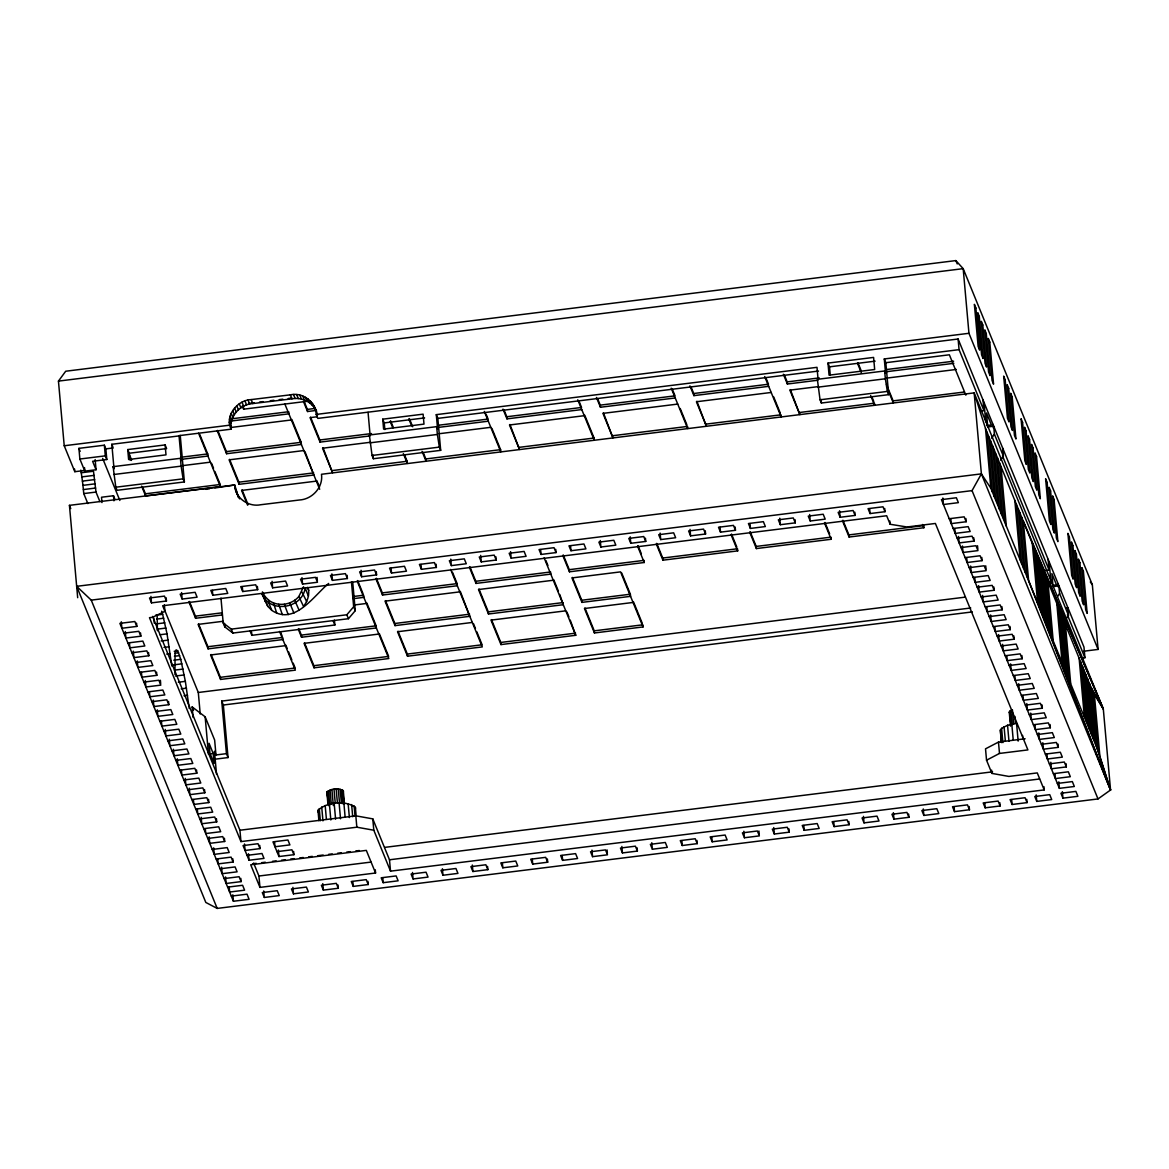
<?xml version="1.0" encoding="UTF-8"?>
<svg xmlns="http://www.w3.org/2000/svg" width="1169" height="1169" viewBox="0 0 1169 1169"><rect width="100%" height="100%" fill="white"/><g stroke="black" fill="none" stroke-linecap="round" stroke-linejoin="round"><path stroke-width="1.5" d="M157.157 614.602L157.406 630.778M303.56 586.765L298.855 596.526L303.502 606.404C307.579 601.275 309.946 594.29 308.105 587.817M180.245 435.394L184.395 481.935L117.105 490.308L115.804 487.21L113.115 466.665L180.421 458.306L181.312 460.513L179.018 435.657L231.097 429.184C224.492 415.886 237.292 400.105 251.16 399.593L290.336 394.844C303.706 391.907 315.411 402.735 317.5 415.404M231.097 429.184C229.08 416.383 240.171 404.269 252.782 403.568L291.972 398.834C301.091 397.109 311.217 401.391 315.542 409.764M262.426 591.879L264.998 596.497L268.753 600.267L268.505 602.356L271.778 610.35C294.486 625.926 313.745 595.722 328.664 583.448M264.998 596.497L264.545 598.382L267.818 606.39L271.778 610.35M1097.998 798.938L217.2 908.415L205.817 902.453L76.657 586.327L981.39 473.869L990.844 488.218L1099.766 754.94L1094.505 695.979L985.511 428.541L974.172 392.886L1103.317 709.028L1110.55 789.996L1097.998 798.938L972.053 490.629L981.39 473.869L974.172 392.886L321.475 474.278C323.404 487.152 312.255 499.265 299.585 499.981L260.658 504.745C248.398 507.302 234.896 497.862 234.691 484.989L69.439 505.344L77.68 597.695M1057.726 596.292L1059.582 593.501L1058.822 585.874L1052.845 586.619M1065.704 619.468L1068.481 615.289L1067.735 607.661L1066.23 607.851M991.633 438.2L994.395 434.137L993.694 426.203L987.703 426.933M1000.62 460.191L1003.382 456.129L1002.666 448.18M85.308 470.391L74.816 471.692L64.222 445.754L58.45 381.109L65.698 371.231L955.847 260.585L963.183 268.651L1092.343 584.778L1098.1 649.423L1083.692 651.221M327.919 798.895L326.867 792.173C330.944 788.49 338.82 787.643 343.335 790.858L344.446 804.024M317.997 811.958L317.983 810.292C327.218 801.934 345.133 800.02 355.376 807.311L356.15 816.006M1009.242 712.652L1009.797 711.176L1012.412 709.817L1013.669 724.02M1001.322 742.417L1000.357 730.055L1001.614 728.345L1007.546 725.248L1016.562 723.275L1018.155 741.117M220.97 598.09L223.191 622.96L231.301 629.127L346.828 614.777L353.666 606.74L351.445 581.87M223.191 622.96L224.799 626.891L232.909 633.057L348.435 618.708L355.274 610.671L352.731 582.25M268.753 600.267C277.857 607.091 291.563 605.074 298.855 596.526M1025.111 738.764L998.472 742.081L985.525 748.832L986.534 760.201L991.94 773.41L1008.891 776.435L1037.268 772.914L1044.209 789.908L390.519 871.153L373.802 830.224L372.779 818.87L355.829 815.83L239.937 830.238L152.584 616.428M986.534 760.201L999.495 753.435L1027.902 749.913L935.39 523.464L906.983 526.985L890.15 524.267L886.672 515.748L162.666 605.747L164.946 611.329L152.467 617.32L149.471 617.685L240.946 841.592L356.837 827.199L373.802 830.224M205.861 489.343L209.47 488.803M214.877 487.984L234.691 484.989L238.637 497.643L235.817 490.907M58.45 381.109L963.183 268.651L968.955 333.297L1098.1 649.423M248.807 403.407L254.17 402.735M259.547 402.063L263.127 401.625M270.287 400.733L273.867 400.28M279.245 399.623L282.825 399.17M288.202 398.512L291.782 398.059M242.304 405.921L243.634 409.179L308.105 401.172M231.71 418.794L288.685 411.722L288.875 413.841L230.118 421.147M304.042 401.23L307.374 409.398L314.49 408.507M303.56 401.741L307.564 411.517L316.463 410.421M64.222 445.754L229.46 425.209M315.878 411.43L316.214 414.425L968.955 333.297M230.834 427.489L291.373 419.963M317.179 416.763L310.063 417.64L320.058 442.116L369.901 435.92M78.922 448.355L104.348 445.199L105.853 448.867L106.803 459.519L92.599 461.287L96.048 469.748L84.826 471.136L79.872 459.022L78.922 448.355L80.164 451.395M113.115 466.665L114.021 468.871L111.829 444.278L179.12 435.905M316.214 414.425L317.836 418.4L958.112 339.01L1083.97 647.071L1084.92 657.723L1081.72 658.118M105.853 448.867L113.32 447.946M127.728 449.568L165.121 444.921L166.612 448.589L129.233 453.236L127.728 449.568L128.619 459.505L165.998 454.858L165.121 444.921M827.988 363.091L873.594 357.422L874.675 369.506L829.069 375.176L827.988 363.091L829.522 366.832L830.282 375.454M382.731 419.174L423.105 414.162L423.996 424.113L383.607 429.125L382.731 419.174L384.25 422.915L384.849 429.549M79.872 459.022L105.298 455.852L106.803 459.519M436.3 414.644L437.82 418.385L440.684 450.343L373.379 458.716L372.063 455.472L369.375 435.014L436.665 426.656L437.571 428.848L436.3 414.644L816.999 367.329L818.11 379.764M884.29 358.956L885.824 362.697L888.674 394.654L821.383 403.027L820.053 399.798L817.365 379.326L884.655 370.968L885.561 373.174L884.29 358.956L959.062 349.663L983.947 410.582L980.747 410.977M829.522 366.832L875.128 361.163M384.25 422.915L424.625 417.903M437.82 418.385L818.519 371.055M885.824 362.697L949.374 354.791L965.872 395.166M181.005 457.24L207.717 453.923L207.907 456.056L181.195 459.373M217.741 430.397L226.406 451.599L301.178 442.306L301.368 444.439L226.596 453.733L217.259 430.893M310.545 417.143L319.868 439.982L371.494 433.567M438.258 425.268L488.101 419.072L486.099 414.177M504.131 410.217L506.791 416.748L581.563 407.455L578.903 400.923M597.593 398.6L600.267 405.132L675.039 395.838L672.365 389.306M691.054 386.983L693.728 393.515L768.501 384.221L765.827 377.689M784.531 375.366L787.19 381.898L819.235 377.908M886 369.609L953.641 361.206M438.448 427.401L488.291 421.191M502.991 409.092L506.981 418.882L581.753 409.574M596.453 397.475L600.457 407.25L675.229 397.957M689.915 385.858L693.918 395.633L768.691 386.34M783.376 374.241L787.38 384.017L817.642 380.261M886.19 371.742L953.831 363.325M80.822 470.113L81.245 472.758L93.491 471.239L95.99 492.061L99.876 501.559M81.245 472.758L81.859 476.894L94.09 475.374M181.911 465.715L210.405 462.164M303.867 450.547L229.095 459.841L239.09 484.317L313.862 475.023L305.007 451.687M370.631 442.247L322.556 448.224L332.551 472.7L323.039 447.727M439.164 433.728L490.79 427.313M584.252 415.696L509.479 424.99L519.489 449.466L509.962 424.493M677.728 404.079L602.956 413.373L612.951 437.849L603.423 412.876M771.189 392.463L696.417 401.756L706.412 426.232L696.885 401.259M818.358 386.603L789.879 390.139L799.874 414.615L790.361 389.642M886.906 378.084L956.33 369.448M113.817 474.497L181.107 466.139L180.421 458.306M370.076 442.832L437.367 434.459L436.665 426.656M818.066 387.144L885.357 378.785L884.655 370.968M81.859 476.894L82.429 481.117L94.66 479.582M87.85 503.605L83.759 493.581L82.941 485.354L95.171 483.834M83.394 489.563L95.624 488.043M115.804 487.21L183.095 478.837L184.395 481.935M372.063 455.472L439.354 447.113L440.684 450.343M820.053 399.798L887.344 391.425L888.674 394.654M83.759 493.581L95.99 492.061M114.854 499.119L113.481 495.744L101.513 497.234L101.981 502.568M142.764 487.268L145.438 493.8L220.21 484.507L220.4 486.64L145.628 495.934L141.624 486.143M229.562 459.344L238.9 482.183L313.672 472.89M332.361 470.566L407.133 461.273L407.323 463.406L403.334 453.616M423.163 452.418L425.823 458.949L500.595 449.656L500.785 451.789L484.302 411.415M519.299 447.332L594.071 438.039L594.261 440.172L577.764 399.798M612.761 435.716L687.533 426.422L687.723 428.555L671.225 388.181M706.222 424.099L780.994 414.805L781.184 416.924L764.687 376.564M799.684 412.482L874.456 403.188L874.646 405.307L870.642 395.531M886.482 384.543L893.145 400.865L964.367 392.01M316.361 481.131L241.588 490.425L247.58 505.11M986.592 425.56L991.4 424.961L986.49 412.978L987.703 426.466M76.657 586.327L91.24 600.121L972.053 490.629M166.451 601.012L164.464 596.117L149.5 597.973L151.502 602.868L166.451 601.012L166.173 597.768M182.159 599.054L197.108 597.198L195.121 592.303L180.158 594.159L182.159 599.054L181.575 592.566M212.816 595.255L227.765 593.384L225.763 588.489L210.815 590.36L212.816 595.255L212.378 590.374M257.677 589.673L255.675 584.778L240.726 586.633L242.728 591.529L257.677 589.673L257.385 586.429M272.625 587.817L287.589 585.961L285.587 581.066L270.638 582.922L272.625 587.817L272.056 581.314M302.537 584.091L317.5 582.235L315.498 577.34L300.535 579.196L302.537 584.091L301.967 577.603M347.398 578.523L345.41 573.628L330.447 575.484L332.449 580.379L347.398 578.523L347.12 575.28M376.564 574.9L374.562 570.004L359.614 571.86L361.616 576.755L376.564 574.9L376.272 571.641M391.513 573.029L406.476 571.173L404.474 566.278L389.525 568.149L391.513 573.029L391.089 568.163M436.388 567.462L434.386 562.567L419.423 564.422L421.424 569.318L436.388 567.462L436.095 564.218M451.336 565.606L466.285 563.736L464.298 558.855L449.334 560.711L451.336 565.606L450.752 559.103M496.197 560.024L494.195 555.129L479.246 556.985L481.248 561.88L496.197 560.024L495.904 556.78M511.16 558.168L526.108 556.312L524.107 551.417L509.158 553.273L511.16 558.168L510.575 551.666M556.02 552.586L554.018 547.691L539.055 549.562L541.057 554.442L556.02 552.586L555.728 549.342M570.969 550.731L585.917 548.875L583.93 543.98L568.967 545.835L570.969 550.731L570.53 545.865M600.881 547.019L615.829 545.149L613.827 540.268L598.879 542.124L600.881 547.019L600.296 540.516M645.741 541.437L643.739 536.542L628.79 538.398L630.792 543.293L645.741 541.437L645.449 538.193M660.69 539.581L675.653 537.725L673.651 532.83L658.702 534.686L660.69 539.581L660.12 533.079M705.565 533.999L703.563 529.104L688.599 530.96L690.601 535.855L705.565 533.999L705.272 530.755M735.462 530.288L733.474 525.392L718.511 527.248L720.513 532.143L735.462 530.288L735.184 527.044M750.425 528.432L765.374 526.561L763.372 521.666L748.423 523.537L750.425 528.432L749.987 523.551M795.285 522.85L793.283 517.955L778.335 519.81L780.337 524.706L795.285 522.85L794.993 519.606M810.234 520.994L825.197 519.138L823.195 514.243L808.247 516.099L810.234 520.994L809.664 514.492M855.109 515.412L853.107 510.517L838.144 512.373L840.146 517.268L855.109 515.412L854.817 512.168M885.006 511.701L883.004 506.805L868.056 508.661L870.057 513.556L885.006 511.701L884.714 508.457M155.667 615.186L162.652 614.324L167.035 633.861L171.785 665.979M949.213 518.715L964.177 516.844L966.178 521.739L951.215 523.61L950.792 518.729M156.719 619.088L163.718 618.226M189.422 601.465L195.413 616.136L222.125 612.819M352.965 596.555L363.647 595.226L363.837 597.359L353.155 598.689M376.345 578.231L382.351 592.902L457.123 583.609L457.313 585.742L382.541 595.036L375.877 578.728M469.806 566.614L475.812 581.285L550.584 571.992L550.774 574.125L476.002 583.419L469.339 567.111M563.283 554.983L569.274 569.668L644.046 560.375L644.236 562.508L569.464 571.802L562.8 555.494M656.744 543.366L662.735 558.051L737.507 548.758L737.697 550.891L662.925 560.185L656.262 543.877M750.206 531.749L756.197 546.434L830.969 537.141L831.159 539.274L756.387 548.568L749.724 532.26M842.922 520.234L848.913 534.905L923.685 525.612L923.875 527.745L849.103 537.039L842.44 520.731M188.94 601.962L195.603 618.269L222.315 614.952M136.539 623.165L136.831 626.409L121.883 628.264L121.298 621.776M156.076 623.91L164.814 622.829M953.217 528.49L968.166 526.634L970.168 531.53L955.219 533.385L954.781 528.52M123.885 633.16L138.833 631.304L140.835 636.199L125.872 638.055L125.302 631.552M157.187 629.156L165.925 628.074M223.031 621.294L198.102 624.392L208.097 648.853L282.869 639.56L282.679 637.426L207.907 646.72L198.584 623.895M353.886 605.031L366.335 603.482M459.812 591.865L385.039 601.158L395.034 625.62L469.806 616.326L460.279 591.353M553.273 580.248L478.501 589.541L488.496 614.003L563.268 604.709L559.746 594.422M160.036 634.738L167.035 633.861M957.119 538.032L972.067 536.176L974.069 541.072L959.121 542.927L958.536 536.439M127.874 642.95L142.837 641.094L144.824 645.975L129.876 647.845L129.438 642.965M161.132 640.992L168.131 640.13M250.064 630.924L251.861 635.322L334.86 625.006L334.422 620.14M961.02 547.574L975.969 545.718L977.971 550.614L963.022 552.469L962.438 545.981M163.952 647.407L169.184 646.749M131.878 652.74L146.826 650.87L148.828 655.765L133.88 657.621L133.295 651.133M298.709 628.586L301.383 635.103L376.155 625.81L376.345 627.943L301.573 637.237L298.241 629.083M385.507 600.647L394.844 623.486L469.617 614.193M478.969 589.03L488.306 611.869L563.078 602.576M572.445 577.413L581.767 600.252L630.369 594.217L630.559 596.351L581.957 602.386L571.962 577.924L620.564 571.875L643.052 626.935L594.451 632.97L584.456 608.508L633.057 602.459M174.225 651.265L177.717 650.826L180.757 659.331L185.36 681.352L189.246 708.502M166.699 654.07L170.192 653.632M175.16 653.193L178.667 652.77M965.112 557.613L980.075 555.757L982.062 560.652L967.114 562.508L966.675 557.642M174.429 656.262L179.675 655.619M135.882 662.516L150.83 660.66L152.832 665.556L137.869 667.411L137.299 660.923M285.368 645.683L210.595 654.976L220.605 679.437L295.362 670.144L279.537 631.406M378.844 634.066L304.072 643.359L314.066 667.82L388.839 658.527L357.173 581.051M472.305 622.449L397.533 631.742L407.528 656.204L482.3 646.91L450.649 569.435M565.767 610.832L490.995 620.125L500.99 644.587L575.762 635.293L570.238 620.111M173.772 660.193L180.757 659.331M173.158 664.927L181.896 663.846M969.218 567.652L984.166 565.781L986.168 570.677L971.205 572.532L970.635 566.044M139.871 672.307L154.834 670.451L156.821 675.346L141.873 677.202L141.434 672.336M174.313 670.158L183.051 669.077M175.467 676.033L184.205 674.951M973.207 577.428L988.17 575.572L990.158 580.467L975.209 582.323L974.771 577.457M143.875 682.097L158.823 680.241L160.825 685.136L145.877 686.992L145.292 680.49M1045.86 570.37L1049.075 569.975L1048.111 559.323M178.36 682.214L185.36 681.352M211.078 654.479L220.4 677.319L295.173 668.01L293.185 663.13M304.539 642.862L313.877 665.687L388.649 656.393L379.311 633.569M398.001 631.245L407.338 654.07L482.11 644.777L476.777 631.728M491.477 619.628L500.8 642.453L575.572 633.16M584.938 608.012L594.261 630.836L642.862 624.801L643.052 626.935M977.211 587.218L992.16 585.362L994.161 590.257L979.213 592.113L978.628 585.625M147.864 691.887L162.827 690.031L164.829 694.912L149.866 696.782L149.442 691.902M181.224 688.819L186.47 688.161M1053.284 585.245L1056.484 584.851L1051.881 573.584L1053.035 586.37M164.581 609.955L198.306 692.486L965.331 597.125M184.03 695.73L187.537 695.292M981.215 597.008L996.163 595.153L998.165 600.048L983.202 601.903L982.632 595.401M151.868 701.678L166.816 699.807L168.818 704.702L153.87 706.558L153.285 700.07M214.175 759.295L228.043 757.57L226.435 753.654L221.745 701.093L970.752 607.997M985.204 606.799L1000.167 604.943L1002.154 609.823L987.206 611.694L986.768 606.813M155.872 711.453L170.82 709.598L172.822 714.493L157.873 716.349L157.289 709.861M221.745 701.093L223.352 705.009L972.345 611.913M989.208 616.589L1004.156 614.719L1006.158 619.614L991.21 621.47L990.625 614.982M159.861 721.244L174.824 719.388L176.826 724.283L161.863 726.139L161.424 721.273M993.299 626.613L1008.262 624.757L1010.264 629.653L995.301 631.508L994.863 626.642M163.865 731.034L178.813 729.178L180.815 734.074L165.866 735.929L165.282 729.427M997.201 636.155L1012.164 634.299L1014.151 639.195L999.203 641.05L998.618 634.562M167.868 740.825L182.817 738.954L184.819 743.849L169.856 745.72L169.286 739.217M1001.205 645.946L1016.153 644.09L1018.155 648.985L1003.207 650.841L1002.622 644.338M171.96 750.849L186.923 748.993L188.91 753.888L173.962 755.744L173.377 749.256M209.996 753.873L213.196 753.464L214.088 763.415L209.952 753.231L209.061 743.294L213.196 753.464M1005.194 655.736L1020.157 653.866L1022.159 658.761L1007.196 660.631L1006.757 655.751M216.513 774.199L214.468 751.287L215.973 754.955L226.435 753.654M175.861 760.391L190.81 758.535L192.812 763.43L177.863 765.286L177.279 758.798M1009.198 665.512L1024.146 663.656L1026.148 668.551L1011.2 670.407L1010.615 663.919M179.865 770.181L194.814 768.325L196.816 773.22L181.853 775.076L181.429 770.21M1013.304 675.55L1028.252 673.695L1030.254 678.59L1015.291 680.446L1014.867 675.58M183.854 779.971L198.818 778.116L200.805 783.011L185.856 784.867L185.272 778.364M1017.293 685.341L1032.256 683.485L1034.244 688.366L1019.295 690.236L1018.71 683.733M187.858 789.762L202.807 787.891L204.809 792.787L189.86 794.657L189.276 788.154M1021.399 695.365L1036.348 693.509L1038.35 698.404L1023.386 700.26L1022.963 695.394M191.848 799.538L206.811 797.682L208.813 802.577L193.849 804.433L193.426 799.567M1025.388 705.155L1040.352 703.3L1042.339 708.195L1027.39 710.051L1026.806 703.563M195.749 809.08L210.712 807.224L212.7 812.119L197.751 813.975L197.313 809.109M1029.29 714.697L1044.238 712.842L1046.24 717.737L1031.292 719.593L1030.707 713.105M199.753 818.87L214.701 817.014L216.703 821.909L201.755 823.765L201.17 817.277M1033.396 724.736L1048.345 722.88L1050.346 727.761L1035.383 729.631L1034.96 724.751M203.757 828.66L218.705 826.804L220.707 831.7L205.744 833.555L205.32 828.689M1037.385 734.527L1052.348 732.656L1054.336 737.551L1039.387 739.407L1038.803 732.919M207.746 838.451L222.709 836.595L224.696 841.49L209.748 843.346L209.163 836.843M1041.389 744.302L1056.338 742.447L1058.34 747.342L1043.391 749.197L1042.806 742.71M212.247 849.454L227.195 847.598L229.197 852.493L214.248 854.349L213.664 847.861M259.723 845.362L260.015 848.606L245.052 850.477L244.482 843.974M1045.378 754.093L1060.341 752.237L1062.343 757.132L1047.38 758.988L1046.956 754.122M216.148 858.996L231.097 857.14L233.099 862.035L218.15 863.891L217.712 859.025M247.054 855.357L262.002 853.502L264.004 858.397L249.055 860.252L243.05 845.582L258.013 843.711L260.015 848.606M276.965 851.646L291.914 849.79L293.916 854.685L278.967 856.541L272.962 841.855L287.925 840L289.912 844.895L274.963 846.751L274.525 841.885M1049.382 763.883L1064.331 762.027L1066.333 766.922L1051.384 768.778L1050.799 762.276M252.636 863.789L256.245 863.35M261.681 862.664L265.29 862.225M272.523 861.319L276.147 860.866M281.568 860.194L285.192 859.741M290.628 859.069L294.237 858.616M299.673 857.944L303.282 857.505M308.718 856.819L312.328 856.38M317.763 855.693L323.185 855.021M328.621 854.349L332.23 853.896M337.666 853.224L341.275 852.771M346.711 852.099L350.32 851.646M355.756 850.974L359.365 850.521M384.703 847.379L992.583 771.818M220.137 868.786L235.101 866.93L237.102 871.826L222.139 873.681L221.569 867.193M1053.386 773.673L1068.334 771.803L1070.336 776.698L1055.388 778.569L1054.949 773.688M224.141 878.577L239.09 876.721L241.092 881.616L226.143 883.472L225.559 876.969M253.658 863.087L258.933 876.019L370.938 862.094M372.779 818.87L389.496 859.785L1039.577 778.992M1057.375 783.449L1072.338 781.593L1074.34 786.489L1059.377 788.344L941.425 499.631L956.374 497.76L958.375 502.655L943.427 504.511L942.842 498.023M227.648 887.139L242.597 885.284L244.599 890.179L229.635 892.035L229.212 887.169M375.556 873.009L366.321 850.389L250.707 864.768L259.956 887.388L375.556 873.009L375.278 869.765M231.316 896.126L247.01 894.168L249.114 899.312L233.405 901.255L119.881 623.369L134.83 621.513L136.831 626.409M264.296 897.456L279.245 895.6L277.243 890.705L262.294 892.561L264.296 897.456L263.712 890.968M293.448 893.832L308.411 891.976L306.41 887.081L291.446 888.937L293.448 893.832L292.878 887.329M338.309 888.25L336.321 883.355L321.358 885.225L323.36 890.12L338.309 888.25L338.031 885.006M368.22 884.538L366.218 879.643L351.27 881.499L353.272 886.394L368.22 884.538L367.928 881.294M383.184 882.683L398.132 880.812L396.13 875.932L381.182 877.787L383.184 882.683L382.745 877.802M413.081 878.956L428.044 877.101L426.042 872.206L411.093 874.061L413.081 878.956L412.511 872.469M442.993 875.245L457.956 873.389L455.954 868.494L440.991 870.35L442.993 875.245L442.408 868.742M487.853 869.663L485.851 864.768L470.902 866.638L472.904 871.519L487.853 869.663L487.561 866.419M502.816 867.807L517.765 865.951L515.763 861.056L500.814 862.912L502.816 867.807L502.378 862.941M547.677 862.225L545.675 857.345L530.726 859.2L532.713 864.096L547.677 862.225L547.384 858.981M562.625 860.369L577.588 858.514L575.586 853.618L560.623 855.474L562.625 860.369L562.201 855.503M592.537 856.658L607.485 854.802L605.498 849.907L590.535 851.763L592.537 856.658L591.952 850.155M637.397 851.076L635.395 846.181L620.447 848.051L622.449 852.932L637.397 851.076L637.105 847.832M652.36 849.22L667.309 847.364L665.307 842.469L650.359 844.325L652.36 849.22L651.776 842.732M697.221 843.638L695.219 838.743L680.27 840.613L682.258 845.508L697.221 843.638L696.929 840.394M712.169 841.782L727.133 839.926L725.131 835.031L710.168 836.887L712.169 841.782L711.731 836.916M744.405 837.749L759.368 835.893L757.366 830.998L742.403 832.854L744.405 837.749L743.835 831.247M789.265 832.167L787.278 827.272L772.314 829.128L774.316 834.023L789.265 832.167L788.987 828.923M804.228 830.311L819.177 828.456L817.175 823.561L802.226 825.416L804.228 830.311L803.79 825.446M849.089 824.729L847.087 819.834L832.138 821.705L834.14 826.6L849.089 824.729L848.796 821.486M864.037 822.874L879 821.018L876.998 816.123L862.05 817.979L864.037 822.874L863.467 816.386M908.912 817.306L906.91 812.411L891.947 814.267L893.949 819.162L908.912 817.306L908.62 814.048M923.861 815.436L938.809 813.58L936.822 808.685L921.859 810.541L923.861 815.436L923.276 808.948M969.466 809.766L967.479 804.871L952.516 806.742L954.518 811.637L969.466 809.766L969.174 806.522M1000.123 805.967L998.121 801.072L983.173 802.928L985.175 807.823L1000.123 805.967L999.831 802.708M1027.04 802.621L1025.052 797.726L1010.089 799.581L1012.091 804.477L1027.04 802.621L1026.762 799.362M1036.771 801.408L1051.72 799.552L1049.718 794.657L1034.77 796.513L1036.771 801.408L1036.187 794.905M1062.942 798.149L1077.891 796.294L1075.889 791.398L1060.941 793.254L1062.942 798.149L1062.358 791.661M193.104 717.43L192.169 706.924L205.145 716.802L214.643 740.035L215.973 754.955M301.865 591.909L306.673 601.553M177.717 650.826L176.154 649.803L175.072 652.609L174.941 674.528M1090.282 581.928L1092.343 584.778M308.455 596.132L305.182 588.139C302.055 608.932 269.425 613.813 261.856 593.516L267.818 606.39M294.734 600.281L299.162 610.379M955.847 260.585L957.236 263.946M1059.582 593.501L1068.481 615.289M994.395 434.137L1003.382 456.129M1002.476 455.91L1049.075 569.975M1067.385 614.806L1084.92 657.723M981.39 473.869L1110.55 789.996L1098.173 751.024L1092.913 692.063L1103.317 709.028L1023.299 521.038L1028.632 580.701L1110.55 789.996L1096.449 746.348L1091.174 687.387L1103.317 709.028L1032.3 543.278L1037.561 602.24L1110.55 789.996M888.002 389.935L893.335 402.984L893.145 400.865M857.958 362.814L861.29 370.968M871.796 396.656L873.784 401.551M857.491 363.311L861.48 373.101M922.546 524.486L923.875 527.745M773.659 396.861L780.322 413.168M824.978 522.455L829.639 533.882M824.496 522.967L831.159 539.274M680.197 408.478L686.861 424.785M731.516 534.072L736.85 547.121M731.034 534.584L737.697 550.891M584.734 415.2L594.071 438.039M638.055 545.689L641.386 553.858M637.573 546.201L644.236 562.508M621.703 573.015L630.369 594.217M633.54 601.962L642.205 623.165M491.93 428.453L500.595 449.656M545.923 560.579L547.91 565.475M553.741 579.736L558.417 591.163M566.907 611.957L568.908 616.852M544.111 557.818L575.762 635.293M409.34 418.575L412.672 426.729M408.858 419.072L411.517 425.604M422.024 451.292L426.013 461.083L425.823 458.949M390.636 420.898L393.31 427.416M404.474 454.741L407.133 461.273M452.447 572.196L457.123 583.609M473.445 623.574L475.447 628.469M390.168 421.395L392.828 427.927M313.92 405.789L316.2 411.181M312.328 403.232L313.964 407.221M310.384 400.938L312.006 404.927M308.105 398.936L309.727 402.925M305.533 397.285L307.169 401.259M302.742 395.984L304.364 399.959M299.761 395.078L301.383 399.053M296.663 394.581L298.285 398.556M293.507 394.508L295.129 398.483M290.336 394.844L291.972 398.834M291.841 419.466L301.178 442.306M316.843 480.634L319.502 487.166M357.656 580.555L362.989 593.604M366.818 602.97L376.155 625.81M284.871 404.065L319.692 489.285M353.666 606.74L355.274 610.671M346.828 614.777L348.435 618.708M251.16 399.593L252.782 403.568M248.018 400.046L249.64 404.036M244.935 400.923L246.557 404.898M333.063 620.607L334.86 625.006M241.998 402.18L243.634 406.154M239.265 403.816L240.887 407.791M236.766 405.789L238.388 409.764M234.56 408.054L236.182 412.029M307.418 587.32L308.733 590.52M232.704 410.582L234.326 414.557M231.214 413.315L232.836 417.289M230.132 416.193L231.754 420.182M229.475 419.189L231.097 423.163M229.241 422.199L230.877 426.188M293.945 613.17L289.78 602.941M242.071 489.928L248.062 504.613M288.202 614.631L284.33 604.315M238.593 496.226L239.674 498.885M235.042 487.999L236.664 491.974M282.328 614.616L278.763 604.315M276.732 613.17L273.444 602.926M199.709 434.342L207.717 453.923M211.545 463.304L213.547 468.199M214.877 471.458L220.21 484.507M280.692 632.531L282.021 635.804M285.85 645.186L287.179 648.444M288.509 651.703L291.841 659.857M198.569 433.217L220.4 486.64M231.301 629.127L232.909 633.057M128.941 453.426L131.6 459.958M129.131 455.559L131.133 460.454M111.829 444.278L112.823 446.719M102.653 458.365L119.852 500.464M192.169 706.924L193.528 710.241M69.439 505.344L70.768 508.603M91.24 600.121L217.2 908.415M161.643 611.197L162.652 614.324M263.858 596.102L265.115 601.524M885.357 378.785L887.344 391.425M437.367 434.459L439.354 447.113M181.107 466.139L183.095 478.837M153.665 617.904L154.323 623.223M82.429 481.117L82.941 485.354M1089.581 683.485L1094.842 742.432M1087.681 678.824L1092.942 737.785M1086.089 674.908L1091.349 733.869M1084.189 670.261L1089.45 729.222M1082.582 666.345L1087.842 725.306M1080.682 661.698L1085.943 720.659M1079.089 657.782L1084.35 716.743M1065.383 624.261L1070.658 683.222M1063.79 620.344L1069.051 679.306M1061.89 615.698L1067.151 674.659M1058.018 583.55L1058.34 587.13M1060.298 611.782L1065.558 670.743M1058.398 607.135L1063.658 666.096M1056.791 603.219L1062.051 662.18M1049.119 561.763L1051.033 583.229M1066.04 763.664L1066.333 766.922M1047.892 581.446L1053.152 640.407M1046.299 577.53L1051.559 636.491M1044.399 572.883L1049.66 631.844M1042.792 568.967L1048.052 627.928M1058.047 744.098L1058.34 747.342M1040.892 564.32L1046.167 623.282M1039.299 560.404L1044.56 619.365M1058.807 781.856L1059.377 788.344M1037.4 555.757L1042.66 614.719M1035.807 551.841L1041.068 610.803M1050.054 724.517L1050.346 727.761M1033.907 547.194L1039.168 606.141M1042.061 704.951L1042.339 708.195M1021.808 517.37L1027.127 577.033M1019.806 512.475L1025.125 572.138M1043.917 786.649L1044.209 789.908M1018.301 508.807L1023.635 568.47M1016.299 503.912L1021.633 563.575M1014.809 500.244L1020.128 559.907M1021.867 655.517L1022.159 658.761M1001.015 466.475L1006.334 526.138M999.51 462.807L1004.829 522.47M1013.859 635.951L1014.151 639.195M1022.597 735.374L1022.919 738.94M997.508 457.912L1002.841 517.575M996.017 454.244L1001.336 513.907M992.978 424.362L993.299 427.898M1009.972 626.409L1010.264 629.653M994.015 449.349L999.334 509.012M992.51 445.667L997.844 505.344M990.508 440.786L995.842 500.449M1014.911 716.392L1015.554 723.509M989.018 437.104L994.337 496.781M987.016 432.223L992.335 491.886M984.006 402.37L985.73 421.819M1001.877 606.579L1002.154 609.823M1010.878 710.445L1012.149 724.663M982.997 399.93L983.947 410.582M985.511 428.541L990.844 488.218M1011.799 724.079L1013.245 740.152M1009.797 711.176L1011.068 725.379M1009.811 713.309L1010.601 722.194M1009.242 711.921L1010.513 726.124M1007.546 725.248L1008.979 741.321M993.869 587.013L994.161 590.257M1011.653 799.596L1012.091 804.477M1004.069 726.709L1005.355 740.985M1001.614 728.345L1002.9 742.622M985.73 565.811L986.022 569.055M1000.357 730.055L1001.468 742.549M981.785 557.394L982.062 560.652M998.472 742.081L999.495 753.435M977.532 545.748L977.825 548.992M958.112 339.01L959.062 349.663M973.777 537.828L974.069 541.072M991.648 770.152L991.94 773.41M965.886 518.495L966.178 521.739M984.736 802.942L985.175 807.823M954.079 806.756L954.518 811.637M889.857 521.023L890.15 524.267M869.619 508.69L870.057 513.556M893.379 812.66L893.949 819.162M848.913 534.905L849.103 537.039M839.561 510.78L840.146 517.268M821.062 399.477L821.383 403.027M833.702 821.719L834.14 826.6M787.19 381.898L787.38 384.017M779.752 518.218L780.337 524.706M756.197 546.434L756.387 548.568M773.732 827.535L774.316 834.023M758.929 831.013L759.222 834.257M720.075 527.277L720.513 532.143M693.728 393.515L693.918 395.633M690.031 529.367L690.601 535.855M662.735 558.051L662.925 560.185M681.834 840.628L682.258 845.508M630.208 536.805L630.792 543.293M600.267 405.132L600.457 407.25M621.864 846.444L622.449 852.932M594.261 630.836L594.451 632.97M607.062 849.921L607.354 853.165M581.767 600.252L581.957 602.386M569.274 569.668L569.464 571.802M540.633 549.576L541.057 554.442M506.791 416.748L506.981 418.882M532.29 859.215L532.713 864.096M500.8 642.453L500.99 644.587M488.306 611.869L488.496 614.003M480.664 555.392L481.248 561.88M475.812 581.285L476.002 583.419M472.32 865.031L472.904 871.519M420.986 564.452L421.424 569.318M407.338 654.07L407.528 656.204M394.844 623.486L395.034 625.62M373.057 455.121L373.379 458.716M368.06 412.35L370.12 435.438M382.351 592.902L382.541 595.036M389.496 859.785L390.519 871.153M361.031 570.253L361.616 576.755M355.829 815.83L356.837 827.199M354.105 805.806L355.025 816.24M331.864 573.891L332.449 580.379M319.868 439.982L320.058 442.116M351.621 804.564L352.717 816.736M348.143 803.673L349.385 817.569M352.833 881.528L353.272 886.394M342.765 790.186L345.118 817.073M343.087 795.884L343.73 802.986M341.669 789.645L342.941 803.848M307.374 409.398L307.564 411.517M340.135 789.25L341.406 803.454M338.265 789.031L339.536 803.235M339.112 803.132L340.515 818.768M336.175 789.017L337.432 803.22M317.062 577.369L317.354 580.613M333.998 789.192L335.269 803.395M334.188 803.512L335.591 819.162M331.908 789.543L333.34 805.529M330.038 790.054L331.309 804.257M328.504 790.697L329.775 804.9M329.439 804.33L330.827 819.966M327.437 791.413L328.694 805.616M326.867 792.173L327.978 804.593M313.877 665.687L314.066 667.82M325.172 805.499L326.414 819.396M321.709 806.946L322.951 820.857M319.254 808.583L320.335 820.755M317.983 810.292L318.918 820.726M301.383 635.103L301.573 637.237M322.776 883.618L323.36 890.12M293.624 851.441L293.916 854.685M243.327 405.628L243.634 409.179M278.383 850.053L278.967 856.541M238.9 482.183L239.09 484.317M251.569 632.078L251.861 635.322M242.29 586.663L242.728 591.529M226.406 451.599L226.596 453.733M258.933 876.019L259.956 887.388M248.471 853.765L249.055 860.252M224.477 623.34L224.799 626.891M239.937 830.238L240.946 841.592M240.799 878.357L241.092 881.616M223.352 705.009L228.043 757.57M220.4 677.319L220.605 679.437M232.806 858.791L233.099 862.035M232.836 894.767L233.405 901.255M207.907 646.72L208.097 648.853M224.419 838.231L224.696 841.49M216.411 818.665L216.703 821.909M205.145 716.802L208.491 754.341M195.413 616.136L195.603 618.269M208.52 799.333L208.813 802.577M198.306 692.486L200.22 714.011M204.517 789.543L204.809 792.787M196.524 769.976L196.816 773.22M164.361 604.826L164.946 611.329M168.526 701.458L168.818 704.702M145.438 493.8L145.628 495.934M160.387 680.256L160.679 683.5M150.918 596.38L151.502 602.868M156.544 672.102L156.821 675.346M148.536 652.521L148.828 655.765M129.233 453.236L129.817 459.87M140.543 632.94L140.835 636.199M113.481 495.744L113.934 500.829M104.348 445.199L105.298 455.852M95.142 459.578L96.048 469.748M84.519 467.585L84.826 471.136M74.582 469.032L74.816 471.692M355.376 807.311L355.391 808.977M343.335 790.858L343.335 791.588M975.881 308.002L974.376 304.335L978.146 346.448L979.651 350.115L975.881 308.002M979.286 316.404L977.795 312.737L981.565 354.835L983.056 358.503L979.286 316.404M982.793 324.967L981.288 321.3L985.058 363.398L986.563 367.066L982.793 324.967M986.285 333.53L984.795 329.863L988.565 371.961L990.055 375.629L986.285 333.53M989.792 342.093L988.287 338.425L992.057 380.524L993.562 384.192L989.792 342.093M1005.179 379.779L1003.674 376.111L1007.459 418.21L1008.949 421.877L1005.179 379.779M1008.686 388.342L1007.181 384.674L1010.951 426.773L1012.456 430.44L1008.686 388.342M1012.179 396.905L1010.674 393.237L1014.444 435.336L1015.949 439.003L1012.179 396.905M1022.568 422.345L1021.078 418.677L1024.848 460.791L1026.338 464.458L1022.568 422.345M1026.075 430.908L1024.57 427.24L1028.34 469.353L1029.845 473.021L1026.075 430.908M1029.568 439.486L1028.077 435.803L1031.847 477.916L1033.338 481.584L1029.568 439.486M1033.075 448.048L1031.569 444.366L1035.339 486.479L1036.845 490.147L1033.075 448.048M1036.567 456.611L1035.076 452.929L1038.846 495.042L1040.337 498.71L1036.567 456.611M1047.103 482.402L1045.612 478.72L1049.382 520.833L1050.873 524.501L1047.103 482.402M1050.61 490.965L1049.104 487.283L1052.874 529.396L1054.38 533.064L1050.61 490.965M1054.102 499.528L1052.597 495.861L1056.367 537.959L1057.872 541.627L1054.102 499.528M1069.401 537.024L1067.911 533.356L1071.681 575.469L1073.171 579.137L1069.401 537.024M1072.908 545.587L1071.403 541.919L1075.173 584.032L1076.678 587.7L1072.908 545.587M1076.401 554.15L1074.896 550.482L1078.666 592.595L1080.171 596.263L1076.401 554.15M1079.893 562.727L1078.402 559.045L1082.173 601.158L1083.663 604.826L1079.893 562.727M1083.4 571.29L1081.895 567.608L1085.665 609.721L1087.17 613.389L1083.4 571.29"/></g></svg>
